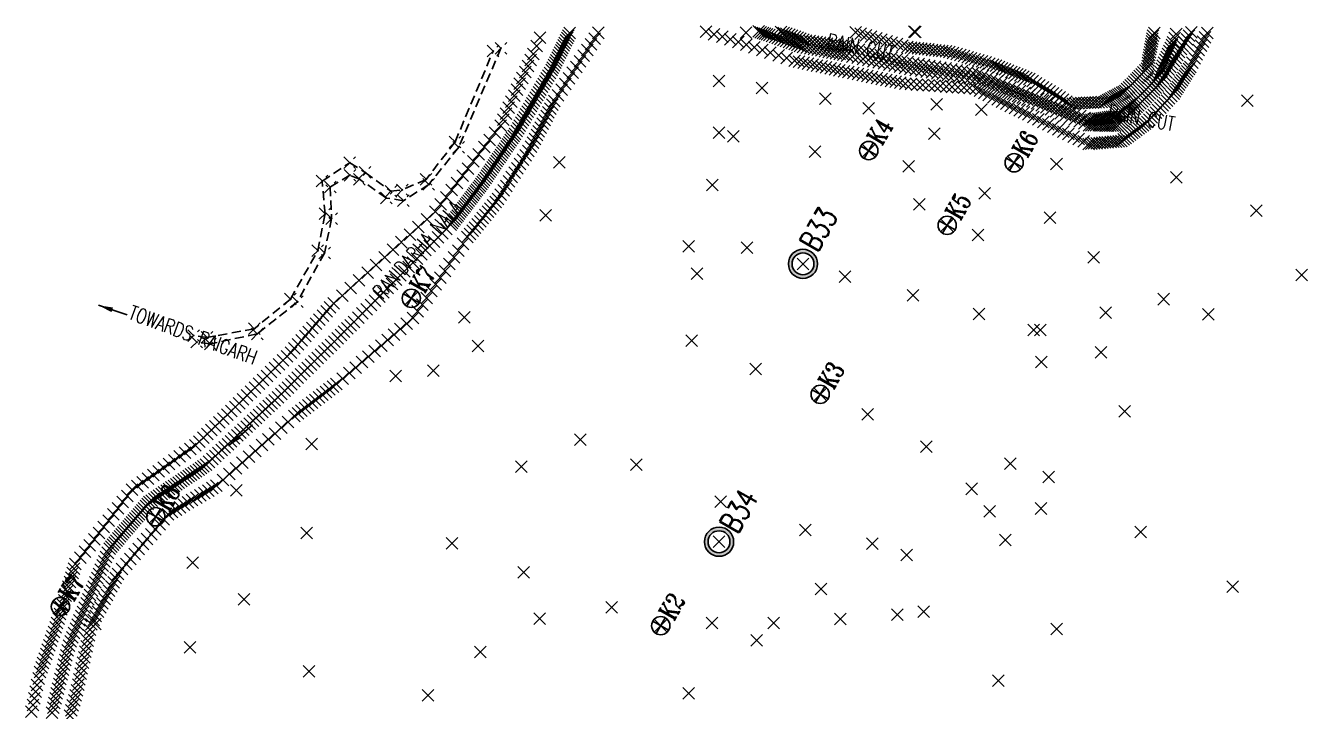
# Model space of a CAD drawing. Extents: x 59379 to 59825, y 47517 to 47999.
# Drawn here: x 59385.9 to 59825.2, y 47764.2 to 47999.1 of the extents above; entities that cross this region are included whole.
import ezdxf

# ---------------------------------------------------------------- set-up
doc = ezdxf.new("R2010")
doc.units = 0
doc.header["$LTSCALE"] = 25
doc.header["$MEASUREMENT"] = 0
doc.header["$PDMODE"] = 3
doc.header["$PDSIZE"] = 2
doc.linetypes.add('HIDDEN2', pattern=[0.1875, 0.125, -0.0625])
for name, color, linetype in [('KANCHA_ROAD', 220, 'HIDDEN2'), ('NALA_BED', 7, 'CONTINUOUS'), ('NALLAH_EDGE', 4, 'CONTINUOUS'), ('NATURAL_SURFACE', 61, 'CONTINUOUS'), ('POINT', 2, 'CONTINUOUS'), ('RAIN_CUT', 120, 'CONTINUOUS'), ('SUB-STATION', 7, 'CONTINUOUS'), ('SUB_TRAVERSE_STN', 7, 'CONTINUOUS'), ('TEXT', 14, 'CONTINUOUS'), ('TRAVERSE_STATION', 6, 'CONTINUOUS')]:
    doc.layers.add(name, color=color, linetype=linetype)
doc.styles.add('ROMANS', font='romans.shx', dxfattribs={"height": 7.5})
doc.styles.add('ROMANT', font='romant.shx', dxfattribs={"width": 0.75, "height": 5})
doc.dimstyles.new('STANDARD$7', dxfattribs={"dimtxt": 0.18, "dimasz": 5, "dimexe": 0.18, "dimexo": 0.0625, "dimgap": 0.09, "dimtad": 0, "dimtih": 1, "dimtoh": 1, "dimdec": 4, "dimzin": 0, "dimtxsty": 'STANDARD', "dimcen": 0.09, "dimazin": 3, "dimtfac": 1, "dimtdec": 4, "dimtofl": 0, "dimtmove": 0, "dimatfit": 3, "dimtolj": 1, "dimtzin": 0})

# ---------------------------------------------------------------- blocks, each defined once
blk = doc.blocks.new('STSN')
at = {"layer": 'SUB-STATION'}
for p, q in [((-3.125, 0), (3.125, 0)), ((0, 3.125), (0, -3.125))]:
    blk.add_line(p, q, dxfattribs=at)
blk.add_circle((0, 0), 3.125, dxfattribs=at)
blk = doc.blocks.new('TSN')
at = {"layer": 'TRAVERSE_STATION'}
h = blk.add_hatch(color=256, dxfattribs=at)
h.paths.add_polyline_path([(-5, 0, 1), (5, 0, 1)])
h.paths.add_polyline_path([(3.75, 0, -1), (-3.75, 0, -1)], flags=16)
for radius in [5, 3.75]:
    blk.add_circle((0, 0), radius, dxfattribs=at)

msp = doc.modelspace()

# ---------------------------------------------------------------- linework, layer by layer
at = {"layer": 'KANCHA_ROAD'}
for p, q in [((59533.12, 47959.27, 286.43), (59546.17, 47990.39, 287.41)), ((59548.85, 47991.4, 287.38), (59534.37, 47957.43, 286.06)), ((59533.12, 47959.27, 286.43), (59523.18, 47946.46, 286.04)), ((59534.37, 47957.43, 286.06), (59524.11, 47944.72, 286.01)), ((59487.55, 47945.88, 284.19), (59497.04, 47952.15, 284.12)), ((59497.04, 47952.15, 284.12), (59502.31, 47948.84, 284.49)), ((59488.58, 47934.65, 284.8), (59487.55, 47945.88, 284.19)), ((59497.1, 47947.85, 284.01), (59490.32, 47943.84, 284.06)), ((59500.36, 47946.48, 284.43), (59497.1, 47947.85, 284.01)), ((59509.58, 47940.05, 285.63), (59500.36, 47946.48, 284.43)), ((59502.31, 47948.84, 284.49), (59511.12, 47942.4, 285.64)), ((59523.18, 47946.46, 286.04), (59515.02, 47942.83, 285.85)), ((59490.32, 47943.84, 284.06), (59490.8, 47933, 284.91)), ((59511.12, 47942.4, 285.64), (59515.02, 47942.83, 285.85)), ((59524.11, 47944.72, 286.01), (59515.42, 47939.14, 285.94)), ((59515.42, 47939.14, 285.94), (59509.58, 47940.05, 285.63)), ((59486.08, 47922.03, 285.56), (59488.58, 47934.65, 284.8)), ((59490.8, 47933, 284.91), (59488.38, 47921.21, 285.63)), ((59476.72, 47905.41, 286.66), (59486.08, 47922.03, 285.56)), ((59488.38, 47921.21, 285.63), (59479.1, 47904.49, 286.55)), ((59476.72, 47905.41, 286.66), (59464.28, 47895.25, 287.72)), ((59479.1, 47904.49, 286.55), (59465.3, 47893.51, 287.35)), ((59464.28, 47895.25, 287.72), (59448.15, 47892.28, 288.37)), ((59465.3, 47893.51, 287.35), (59449.22, 47890.05, 288.28)), ((59448.15, 47892.28, 288.37), (59443.53, 47892.92, 288.87)), ((59449.22, 47890.05, 288.28), (59444.6, 47890.69, 288.79))]:
    msp.add_line(p, q, dxfattribs=at)
for p in [(59546.17, 47990.39, 287.41), (59548.85, 47991.4, 287.38), (59533.12, 47959.27, 286.43), (59534.37, 47957.43, 286.06), (59497.04, 47952.15, 284.12), (59502.31, 47948.84, 284.49), (59487.55, 47945.88, 284.19), (59490.32, 47943.84, 284.06), (59497.1, 47947.85, 284.01), (59500.36, 47946.48, 284.43), (59523.18, 47946.46, 286.04), (59524.11, 47944.72, 286.01), (59509.58, 47940.05, 285.63), (59511.12, 47942.4, 285.64), (59515.02, 47942.83, 285.85), (59515.42, 47939.14, 285.94), (59488.58, 47934.65, 284.8), (59490.8, 47933, 284.91), (59486.08, 47922.03, 285.56), (59488.38, 47921.21, 285.63), (59476.72, 47905.41, 286.66), (59479.1, 47904.49, 286.55), (59443.53, 47892.92, 288.87), (59448.15, 47892.28, 288.37), (59464.28, 47895.25, 287.72), (59465.3, 47893.51, 287.35), (59444.6, 47890.69, 288.79), (59449.22, 47890.05, 288.28)]:
    msp.add_point(p, dxfattribs=at)
at = {"layer": 'NALA_BED'}
for p in [(59566.19, 47983.89, 282.89), (59553.66, 47962.04, 282.99), (59542.6, 47945.5, 282.92), (59531.6, 47930.89, 282.86), (59498.51, 47897.59, 282.93), (59472.42, 47871.75, 282.91), (59447.73, 47848.65, 282.43), (59428.33, 47835.86, 282.04), (59414.73, 47819.92, 282.19), (59400.76, 47786.69, 281.62)]:
    msp.add_point(p, dxfattribs=at)
at = {"layer": 'NALLAH_EDGE'}
for p in [(59582.25, 47996.66, 283.9), (59559.96, 47989.4, 284.85), (59567.1, 47973.33, 284.57), (59548.71, 47964.9, 284.37), (59559.18, 47957.7, 284.37), (59547.85, 47939.73, 284.74), (59526.37, 47935.4, 284.18), (59537.38, 47926.67, 283.91), (59491.54, 47904, 284.05), (59518.76, 47898.9, 284.16), (59476.87, 47887.11, 283.5), (59492.44, 47876.3, 284.41), (59460.49, 47871.06, 283.69), (59478.06, 47865.33, 284.37), (59444.15, 47855.28, 283.8), (59422.44, 47840.1, 283.41), (59451.31, 47841.47, 284.45), (59434.73, 47831.66, 282.6), (59403.03, 47814.66, 284.45), (59417.6, 47811.27, 282.4), (59397.25, 47795.96, 283.26), (59408.46, 47794.01, 281.7), (59409.87, 47794.05, 282.28), (59390.87, 47777.69, 282.88), (59403.57, 47771.4, 282.53)]:
    msp.add_point(p, dxfattribs=at)
at = {"layer": 'NATURAL_SURFACE'}
for p in [(59690.51, 47997.03, 312.34), (59640.79, 47995.87, 299.2), (59653.42, 47994.02, 301.77), (59779.21, 47993.45, 315.6), (59782.48, 47992.11, 315.52), (59652.33, 47991.86, 301.25), (59667.47, 47988.88, 303.6), (59667.86, 47991.87, 303.49), (59689.17, 47984.26, 305.36), (59690.12, 47986.26, 305.42), (59623.53, 47980.16, 314.08), (59711.32, 47980.78, 308), (59712.48, 47982.65, 308.12), (59773.92, 47981.37, 314.93), (59775.24, 47979.94, 314.92), (59638.36, 47977.79, 314.79), (59731.46, 47974.73, 310.14), (59660.03, 47974.05, 314.53), (59674.92, 47970.79, 314.59), (59698.18, 47972.18, 314.12), (59713.48, 47970.32, 315.05), (59730.91, 47973.16, 310.19), (59765.99, 47973.26, 313.3), (59767.31, 47971.83, 313.29), (59804.68, 47973.43, 331.6), (59750.52, 47966.8, 311.69), (59758.95, 47967.98, 312.03), (59623.55, 47962.42, 321.66), (59697.34, 47962.13, 318.88), (59750.4, 47964.98, 311.5), (59760.15, 47964.83, 311.84), (59628.5, 47961.16, 323.01), (59656.45, 47955.92, 324.35), (59568.8, 47952.27, 288.73), (59688.6, 47950.95, 325.54), (59739.24, 47951.75, 318.14), (59621.34, 47944.53, 323.8), (59780.33, 47947.17, 324.04), (59714.59, 47941.69, 326.78), (59692.24, 47937.91, 328.71), (59807.72, 47935.73, 332.45), (59564.2, 47934.12, 292.2), (59736.99, 47933.32, 324.14), (59712.33, 47927.37, 329.27), (59613.2, 47923.52, 322.3), (59633.22, 47923.05, 326.53), (59751.93, 47919.78, 325.6), (59616.08, 47914.12, 322.81), (59666.79, 47913.11, 328.88), (59823.21, 47913.65, 335.55), (59690.1, 47906.75, 330.17), (59775.98, 47905.4, 329.65), (59712.71, 47900.37, 330.77), (59756.06, 47900.74, 329.36), (59791.29, 47900.24, 332.07), (59536.32, 47899.18, 292.65), (59614.26, 47891.19, 320.61), (59731.37, 47894.87, 330.63), (59733.65, 47894.88, 330.78), (59540.96, 47889.39, 299.77), (59754.45, 47887.15, 330.56), (59733.99, 47883.91, 331.12), (59512.77, 47879.11, 298.37), (59525.69, 47880.91, 301.9), (59636.12, 47881.46, 326.21), (59674.56, 47865.97, 331.42), (59762.6, 47866.95, 331.5), (59576.06, 47857.26, 319.08), (59483.92, 47855.82, 296.99), (59694.61, 47854.81, 332.46), (59555.86, 47847.96, 314.78), (59595.2, 47848.73, 323.16), (59723.47, 47849, 332.53), (59736.51, 47844.41, 331.7), (59458.17, 47839.88, 290.04), (59710.11, 47840.41, 333.11), (59624.16, 47836.04, 329.05), (59716.29, 47832.65, 332.76), (59733.9, 47833.67, 330.93), (59482.26, 47825.28, 304.91), (59653.21, 47826.35, 331.29), (59768.05, 47825.67, 326.31), (59532.09, 47821.73, 313.92), (59676.17, 47821.64, 332.2), (59721.7, 47822.83, 332.22), (59687.88, 47817.76, 332.68), (59443.23, 47815.1, 289.98), (59556.65, 47811.81, 318.69), (59658.5, 47806.09, 331.2), (59799.59, 47806.93, 320.92), (59460.79, 47802.6, 305.73), (59586.74, 47799.85, 323.03), (59562.07, 47795.9, 322.05), (59621.18, 47794.46, 327.72), (59642.26, 47794.48, 329.61), (59665.21, 47795.84, 331.17), (59684.71, 47797.32, 331.44), (59693.71, 47798.28, 331.41), (59739.35, 47792.38, 325.74), (59442.27, 47786.12, 296.29), (59636.46, 47788.51, 328.87), (59541.79, 47784.55, 320.07), (59483.06, 47777.89, 307.6), (59719.25, 47774.69, 325.99), (59523.86, 47769.67, 318.9), (59613.22, 47770.34, 326.88)]:
    msp.add_point(p, dxfattribs=at)
at = {"layer": 'POINT'}
for p in [(59572.38, 47996.58, 283.55), (59619.15, 47997.11, 298.77), (59637.19, 47997.12, 298.44), (59637.91, 47996.87, 298.59), (59638.63, 47996.62, 298.75), (59644.77, 47996.98, 299.27), (59645.73, 47996.65, 299.55), (59670.38, 47996.87, 306.55), (59772.73, 47996.64, 319.22), (59785.44, 47996.82, 316.48), (59790.89, 47996.55, 319.51), (59561.11, 47992.18, 284.8), (59562.25, 47994.95, 284.75), (59570.32, 47992.35, 283.33), (59570.73, 47993.19, 283.37), (59571.14, 47994.04, 283.42), (59571.55, 47994.89, 283.46), (59571.97, 47995.73, 283.5), (59579.72, 47992.77, 284.02), (59580.98, 47994.71, 283.96), (59621.91, 47996.2, 299.55), (59624.67, 47995.29, 300.32), (59627.42, 47994.38, 301.09), (59630.18, 47993.47, 301.86), (59632.94, 47992.55, 302.64), (59639.35, 47996.37, 298.9), (59640.07, 47996.12, 299.05), (59641.75, 47995.54, 299.37), (59642.71, 47995.21, 299.54), (59643.68, 47994.87, 299.71), (59644.64, 47994.54, 299.88), (59645.6, 47994.2, 300.06), (59646.56, 47993.87, 300.23), (59646.69, 47996.32, 299.83), (59647.52, 47993.54, 300.4), (59647.65, 47995.99, 300.1), (59648.48, 47993.2, 300.57), (59648.61, 47995.66, 300.38), (59649.45, 47992.87, 300.74), (59649.57, 47995.33, 300.66), (59650.41, 47992.53, 300.91), (59650.53, 47995, 300.94), (59651.37, 47992.2, 301.08), (59651.49, 47994.68, 301.21), (59652.46, 47994.35, 301.49), (59654.62, 47993.84, 301.91), (59655.82, 47993.66, 302.05), (59657.03, 47993.48, 302.2), (59658.23, 47993.3, 302.34), (59659.43, 47993.12, 302.49), (59660.64, 47992.95, 302.63), (59661.84, 47992.77, 302.77), (59663.04, 47992.59, 302.92), (59664.25, 47992.41, 303.06), (59665.45, 47992.23, 303.21), (59666.65, 47992.05, 303.35), (59672.15, 47996.36, 306.71), (59673.93, 47995.85, 306.86), (59675.7, 47995.34, 307.02), (59677.48, 47994.82, 307.18), (59679.25, 47994.31, 307.34), (59681.02, 47993.8, 307.5), (59682.8, 47993.29, 307.65), (59684.57, 47992.78, 307.81), (59686.35, 47992.26, 307.97), (59771.76, 47992.84, 318.39), (59771.93, 47993.78, 318.58), (59772.1, 47994.71, 318.77), (59778.77, 47992.45, 315.54), (59779.73, 47994.85, 315.9), (59780.25, 47996.24, 316.21), (59783.22, 47993.29, 315.76), (59783.96, 47994.47, 316), (59784.7, 47995.65, 316.24), (59788.71, 47992.22, 318.99), (59789.44, 47993.66, 319.17), (59790.17, 47995.11, 319.34), (59568.26, 47988.12, 283.11), (59568.67, 47988.96, 283.15), (59569.08, 47989.81, 283.2), (59569.49, 47990.65, 283.24), (59569.9, 47991.5, 283.28), (59577.2, 47988.88, 284.13), (59578.46, 47990.82, 284.07), (59635.7, 47991.64, 303.41), (59638.46, 47990.73, 304.18), (59641.21, 47989.82, 304.95), (59643.97, 47988.91, 305.73), (59646.73, 47988, 306.5), (59653.59, 47991.62, 301.45), (59654.85, 47991.37, 301.64), (59656.12, 47991.12, 301.84), (59657.38, 47990.87, 302.04), (59658.64, 47990.62, 302.23), (59659.9, 47990.37, 302.43), (59661.16, 47990.12, 302.62), (59662.43, 47989.87, 302.82), (59663.69, 47989.62, 303.01), (59664.95, 47989.38, 303.21), (59666.21, 47989.13, 303.41), (59669.28, 47988.49, 303.75), (59669.71, 47991.41, 303.65), (59671.09, 47988.11, 303.89), (59671.57, 47990.94, 303.81), (59672.9, 47987.72, 304.04), (59673.42, 47990.47, 303.97), (59675.28, 47990, 304.13), (59677.13, 47989.53, 304.29), (59678.99, 47989.07, 304.45), (59680.84, 47988.6, 304.61), (59682.7, 47988.13, 304.77), (59684.55, 47987.66, 304.93), (59689.32, 47991.62, 308.48), (59690.52, 47991.48, 308.84), (59691.72, 47991.35, 309.19), (59692.92, 47991.21, 309.55), (59694.12, 47991.08, 309.9), (59695.32, 47990.95, 310.25), (59696.52, 47990.81, 310.61), (59697.72, 47990.68, 310.96), (59698.92, 47990.54, 311.32), (59700.12, 47990.41, 311.67), (59701.32, 47990.27, 312.03), (59703.76, 47989.77, 312.4), (59705.01, 47989.41, 312.41), (59706.25, 47989.05, 312.42), (59707.5, 47988.68, 312.43), (59708.75, 47988.32, 312.45), (59709.99, 47987.96, 312.46), (59770.93, 47988.15, 317.43), (59771.1, 47989.08, 317.62), (59771.26, 47990.02, 317.82), (59771.43, 47990.96, 318.01), (59771.6, 47991.9, 318.2), (59777.01, 47988.42, 315.32), (59777.45, 47989.43, 315.37), (59777.89, 47990.43, 315.43), (59778.33, 47991.44, 315.48), (59780.07, 47988.06, 315.32), (59780.67, 47989.07, 315.37), (59781.27, 47990.08, 315.42), (59781.88, 47991.1, 315.47), (59786.54, 47987.88, 318.48), (59787.26, 47989.33, 318.65), (59787.99, 47990.77, 318.82), (59557.15, 47983.28, 284.73), (59558.09, 47985.32, 284.77), (59559.02, 47987.36, 284.81), (59566.61, 47984.73, 282.94), (59567.02, 47985.58, 282.98), (59567.43, 47986.42, 283.02), (59567.84, 47987.27, 283.07), (59574.67, 47984.99, 284.24), (59575.93, 47986.94, 284.18), (59651.02, 47986.76, 307.35), (59652.56, 47986.44, 307.42), (59654.1, 47986.11, 307.49), (59655.64, 47985.79, 307.57), (59657.18, 47985.46, 307.64), (59658.71, 47985.14, 307.71), (59660.25, 47984.81, 307.79), (59661.79, 47984.49, 307.86), (59663.33, 47984.17, 307.94), (59664.86, 47983.84, 308.01), (59666.4, 47983.52, 308.08), (59674.71, 47987.34, 304.19), (59676.51, 47986.95, 304.33), (59678.32, 47986.57, 304.48), (59680.13, 47986.18, 304.63), (59681.94, 47985.8, 304.77), (59683.75, 47985.41, 304.92), (59685.55, 47985.03, 305.07), (59686.41, 47987.19, 305.09), (59687.36, 47984.64, 305.21), (59688.26, 47986.72, 305.25), (59691.02, 47983.97, 305.58), (59691.98, 47985.96, 305.64), (59692.86, 47983.68, 305.8), (59693.85, 47985.66, 305.87), (59694.71, 47983.39, 306.02), (59695.71, 47985.35, 306.09), (59697.57, 47985.05, 306.32), (59699.44, 47984.75, 306.54), (59701.3, 47984.45, 306.77), (59703.16, 47984.15, 306.99), (59705.03, 47983.85, 307.22), (59706.89, 47983.55, 307.44), (59711.24, 47987.59, 312.47), (59712.48, 47987.23, 312.48), (59713.73, 47986.86, 312.5), (59714.97, 47986.5, 312.51), (59716.22, 47986.14, 312.52), (59718.51, 47985.36, 312.53), (59719.55, 47984.95, 312.53), (59720.59, 47984.53, 312.53), (59721.63, 47984.12, 312.53), (59722.67, 47983.71, 312.52), (59723.72, 47983.29, 312.52), (59769.64, 47983.76, 316.58), (59770.43, 47985.33, 316.86), (59770.6, 47986.27, 317.05), (59770.76, 47987.21, 317.24), (59774.8, 47983.38, 315.04), (59775.24, 47984.39, 315.09), (59775.68, 47985.4, 315.15), (59776.13, 47986.41, 315.2), (59776.57, 47987.41, 315.26), (59777.66, 47984, 315.12), (59778.26, 47985.01, 315.17), (59778.86, 47986.03, 315.22), (59779.46, 47987.04, 315.27), (59784.13, 47983.47, 318), (59784.61, 47984.23, 318.07), (59785.81, 47986.44, 318.31), (59555.27, 47979.19, 284.65), (59556.21, 47981.23, 284.69), (59563.47, 47979.14, 282.91), (59564.01, 47980.09, 282.91), (59564.56, 47981.04, 282.91), (59565.1, 47981.99, 282.9), (59565.65, 47982.94, 282.9), (59570.89, 47979.16, 284.4), (59572.15, 47981.1, 284.35), (59573.41, 47983.05, 284.29), (59669.56, 47982.86, 308.21), (59671.18, 47982.53, 308.26), (59672.8, 47982.2, 308.31), (59674.42, 47981.87, 308.36), (59676.05, 47981.54, 308.41), (59677.67, 47981.2, 308.45), (59679.29, 47980.87, 308.5), (59680.91, 47980.54, 308.55), (59682.53, 47980.21, 308.6), (59684.15, 47979.88, 308.65), (59685.77, 47979.55, 308.7), (59689.41, 47979.08, 308.96), (59691.41, 47978.94, 309.18), (59696.55, 47983.1, 306.24), (59698.4, 47982.81, 306.46), (59700.25, 47982.52, 306.68), (59702.09, 47982.23, 306.9), (59703.94, 47981.94, 307.12), (59705.78, 47981.65, 307.34), (59707.63, 47981.36, 307.56), (59708.76, 47983.25, 307.67), (59709.48, 47981.07, 307.78), (59710.62, 47982.95, 307.89), (59712.95, 47980.15, 308.18), (59714.06, 47981.99, 308.29), (59714.59, 47979.51, 308.36), (59715.65, 47981.33, 308.46), (59716.22, 47978.88, 308.55), (59717.23, 47980.67, 308.62), (59718.81, 47980.01, 308.79), (59720.39, 47979.35, 308.96), (59724.76, 47982.88, 312.52), (59725.8, 47982.47, 312.52), (59726.84, 47982.05, 312.52), (59727.88, 47981.64, 312.51), (59728.92, 47981.23, 312.51), (59731.11, 47980.11, 312.55), (59732.26, 47979.41, 312.59), (59765.31, 47979.29, 315.95), (59765.93, 47979.93, 316.04), (59766.55, 47980.57, 316.13), (59767.17, 47981.21, 316.22), (59767.79, 47981.84, 316.31), (59768.4, 47982.48, 316.4), (59769.02, 47983.12, 316.49), (59771.94, 47979.34, 314.52), (59772.6, 47980.02, 314.65), (59773.26, 47980.69, 314.79), (59774.36, 47982.38, 314.98), (59774.58, 47979.26, 314.78), (59775.85, 47980.95, 314.97), (59776.45, 47981.97, 315.02), (59777.05, 47982.98, 315.07), (59781.26, 47978.89, 317.61), (59781.73, 47979.65, 317.68), (59782.21, 47980.41, 317.74), (59782.69, 47981.18, 317.81), (59783.17, 47981.94, 317.87), (59783.65, 47982.7, 317.94), (59553.4, 47975.11, 284.57), (59554.33, 47977.15, 284.61), (59561.29, 47975.34, 282.93), (59561.83, 47976.29, 282.93), (59562.38, 47977.24, 282.92), (59562.92, 47978.19, 282.92), (59568.36, 47975.27, 284.51), (59569.62, 47977.21, 284.46), (59693.42, 47978.8, 309.39), (59695.43, 47978.67, 309.6), (59697.44, 47978.53, 309.82), (59699.45, 47978.39, 310.03), (59701.46, 47978.26, 310.24), (59703.47, 47978.12, 310.45), (59705.48, 47977.98, 310.67), (59707.49, 47977.85, 310.88), (59709.5, 47977.71, 311.09), (59713.01, 47976.83, 311.43), (59714.52, 47976.09, 311.55), (59716.03, 47975.35, 311.67), (59717.54, 47974.61, 311.79), (59717.85, 47978.24, 308.73), (59719.48, 47977.61, 308.91), (59721.11, 47976.97, 309.09), (59721.97, 47978.69, 309.13), (59722.75, 47976.33, 309.27), (59723.55, 47978.03, 309.3), (59724.38, 47975.7, 309.46), (59725.13, 47977.37, 309.47), (59726.01, 47975.06, 309.64), (59726.72, 47976.71, 309.64), (59728.3, 47976.05, 309.8), (59729.88, 47975.39, 309.97), (59733.41, 47978.71, 312.64), (59734.56, 47978.01, 312.68), (59735.71, 47977.31, 312.72), (59736.86, 47976.6, 312.76), (59738.01, 47975.9, 312.81), (59739.16, 47975.2, 312.85), (59740.31, 47974.5, 312.89), (59758.67, 47974.54, 314.86), (59759.27, 47974.86, 314.96), (59759.86, 47975.17, 315.07), (59760.46, 47975.49, 315.17), (59761.05, 47975.8, 315.28), (59761.64, 47976.12, 315.39), (59762.24, 47976.43, 315.49), (59763.45, 47977.38, 315.69), (59764.07, 47978.02, 315.78), (59764.69, 47978.66, 315.86), (59767.31, 47974.61, 313.57), (59767.97, 47975.29, 313.7), (59768.63, 47975.96, 313.84), (59769.3, 47976.64, 313.98), (59769.96, 47977.31, 314.11), (59769.96, 47974.53, 313.84), (59770.62, 47977.99, 314.25), (59770.62, 47975.21, 313.97), (59771.28, 47978.67, 314.38), (59771.28, 47975.88, 314.11), (59771.94, 47976.56, 314.24), (59772.6, 47977.23, 314.38), (59773.26, 47977.91, 314.51), (59773.92, 47978.59, 314.65), (59778.59, 47975.03, 317.25), (59779.82, 47976.6, 317.41), (59780.3, 47977.36, 317.48), (59780.78, 47978.13, 317.55), (59551.52, 47971.02, 284.49), (59552.46, 47973.07, 284.53), (59558.56, 47970.59, 282.95), (59559.11, 47971.54, 282.95), (59559.65, 47972.49, 282.94), (59560.2, 47973.44, 282.94), (59560.74, 47974.39, 282.93), (59565.78, 47970.72, 284.53), (59566.44, 47972.02, 284.55), (59719.04, 47973.87, 311.91), (59720.55, 47973.12, 312.03), (59722.06, 47972.38, 312.15), (59723.57, 47971.64, 312.27), (59725.07, 47970.9, 312.39), (59726.58, 47970.16, 312.51), (59727.64, 47974.43, 309.82), (59729.28, 47973.79, 310), (59732.53, 47972.47, 310.29), (59733.05, 47974.07, 310.27), (59734.16, 47971.79, 310.4), (59734.64, 47973.41, 310.4), (59735.78, 47971.11, 310.51), (59736.23, 47972.75, 310.53), (59737.4, 47970.43, 310.62), (59737.81, 47972.09, 310.66), (59739.4, 47971.43, 310.79), (59740.99, 47970.77, 310.92), (59741.46, 47973.8, 312.93), (59742.58, 47970.11, 311.05), (59742.61, 47973.1, 312.97), (59744.76, 47972.44, 313.13), (59745.75, 47972.49, 313.24), (59746.75, 47972.54, 313.34), (59747.74, 47972.59, 313.45), (59748.73, 47972.63, 313.56), (59749.73, 47972.68, 313.67), (59750.72, 47972.73, 313.78), (59751.72, 47972.77, 313.89), (59752.71, 47972.82, 314), (59753.71, 47972.87, 314.11), (59754.7, 47972.92, 314.22), (59756.29, 47973.28, 314.43), (59756.89, 47973.6, 314.54), (59757.48, 47973.91, 314.65), (59758.07, 47974.23, 314.75), (59761.88, 47970.18, 312.56), (59762.47, 47970.62, 312.66), (59763.06, 47971.06, 312.77), (59763.64, 47971.5, 312.87), (59764.23, 47971.94, 312.98), (59764.82, 47972.38, 313.09), (59765.41, 47972.82, 313.19), (59765.52, 47970.08, 312.93), (59766.12, 47970.66, 313.05), (59766.65, 47973.93, 313.43), (59766.72, 47971.24, 313.17), (59767.97, 47972.5, 313.43), (59768.64, 47973.18, 313.56), (59769.3, 47973.85, 313.7), (59774.08, 47970.16, 316.63), (59774.83, 47970.97, 316.74), (59775.59, 47971.78, 316.84), (59776.34, 47972.59, 316.94), (59777.09, 47973.4, 317.04), (59777.84, 47974.21, 317.14), (59549.64, 47966.94, 284.41), (59550.58, 47968.98, 284.45), (59555.84, 47965.84, 282.97), (59556.38, 47966.79, 282.97), (59556.93, 47967.74, 282.96), (59557.47, 47968.69, 282.96), (59558.02, 47969.64, 282.95), (59563.8, 47966.81, 284.48), (59564.46, 47968.12, 284.5), (59565.12, 47969.42, 284.52), (59728.09, 47969.42, 312.63), (59731.31, 47967.84, 312.87), (59733.03, 47967, 312.98), (59734.75, 47966.16, 313.09), (59739.03, 47969.75, 310.73), (59740.65, 47969.07, 310.84), (59742.28, 47968.39, 310.95), (59743.9, 47967.71, 311.06), (59744.17, 47969.45, 311.18), (59745.52, 47967.03, 311.17), (59745.76, 47968.79, 311.31), (59747.15, 47966.35, 311.28), (59747.35, 47968.12, 311.44), (59748.94, 47967.46, 311.57), (59751.23, 47966.9, 311.72), (59751.93, 47967, 311.75), (59752.63, 47967.1, 311.78), (59753.33, 47967.19, 311.81), (59754.03, 47967.29, 311.83), (59754.74, 47967.39, 311.86), (59755.44, 47967.49, 311.89), (59756.14, 47967.58, 311.92), (59756.84, 47967.68, 311.94), (59757.54, 47967.78, 311.97), (59758.25, 47967.88, 312), (59759.54, 47968.42, 312.13), (59760.12, 47968.86, 312.24), (59760.71, 47969.3, 312.35), (59761.3, 47969.74, 312.45), (59761.34, 47966, 312.08), (59761.94, 47966.58, 312.2), (59762.54, 47967.16, 312.32), (59763.13, 47967.75, 312.45), (59763.73, 47968.33, 312.57), (59764.33, 47968.91, 312.69), (59764.93, 47969.49, 312.81), (59771.08, 47966.91, 316.23), (59771.83, 47967.72, 316.33), (59772.58, 47968.53, 316.43), (59773.33, 47969.35, 316.53), (59546.85, 47962.44, 284.36), (59553.18, 47961.32, 282.99), (59554.2, 47962.99, 282.98), (59554.75, 47963.94, 282.98), (59555.29, 47964.89, 282.98), (59561.16, 47961.61, 284.42), (59561.82, 47962.91, 284.43), (59562.48, 47964.21, 284.45), (59563.14, 47965.51, 284.47), (59736.47, 47965.32, 313.2), (59738.19, 47964.48, 313.32), (59739.91, 47963.64, 313.43), (59741.63, 47962.8, 313.54), (59743.35, 47961.96, 313.65), (59748.77, 47965.66, 311.39), (59751.21, 47964.97, 311.53), (59752.02, 47964.96, 311.56), (59752.83, 47964.95, 311.59), (59753.65, 47964.93, 311.62), (59754.46, 47964.92, 311.64), (59755.27, 47964.91, 311.67), (59756.09, 47964.89, 311.7), (59756.9, 47964.88, 311.73), (59757.71, 47964.87, 311.76), (59758.52, 47964.86, 311.78), (59759.34, 47964.84, 311.81), (59760.75, 47965.41, 311.96), (59764.45, 47961.75, 315.16), (59765.18, 47962.3, 315.28), (59765.92, 47962.84, 315.4), (59766.65, 47963.38, 315.52), (59767.39, 47963.93, 315.64), (59768.12, 47964.47, 315.76), (59768.86, 47965.01, 315.88), (59769.59, 47965.56, 316), (59543.12, 47957.52, 284.32), (59544.98, 47959.98, 284.34), (59550.29, 47957.01, 282.97), (59550.77, 47957.72, 282.97), (59551.25, 47958.44, 282.97), (59551.73, 47959.16, 282.98), (59552.21, 47959.88, 282.98), (59552.69, 47960.6, 282.98), (59559.84, 47959, 284.38), (59560.5, 47960.3, 284.4), (59745.07, 47961.12, 313.77), (59746.79, 47960.28, 313.88), (59748.51, 47959.44, 313.99), (59751.17, 47958.69, 314.15), (59752.11, 47958.77, 314.2), (59753.05, 47958.85, 314.25), (59753.99, 47958.93, 314.29), (59754.93, 47959.01, 314.34), (59755.87, 47959.09, 314.39), (59756.81, 47959.17, 314.44), (59757.75, 47959.25, 314.48), (59758.69, 47959.33, 314.53), (59759.63, 47959.42, 314.58), (59760.57, 47959.5, 314.62), (59762.24, 47960.12, 314.79), (59762.98, 47960.66, 314.91), (59763.71, 47961.21, 315.04), (59539.4, 47952.61, 284.29), (59541.26, 47955.06, 284.31), (59547.41, 47952.69, 282.95), (59547.89, 47953.41, 282.95), (59548.37, 47954.13, 282.96), (59548.85, 47954.85, 282.96), (59549.33, 47955.57, 282.96), (59549.81, 47956.29, 282.96), (59556.35, 47953.21, 284.46), (59557.29, 47954.7, 284.43), (59558.23, 47956.2, 284.4), (59537.54, 47950.15, 284.28), (59544.52, 47948.38, 282.93), (59545.01, 47949.1, 282.93), (59545.49, 47949.82, 282.94), (59545.97, 47950.54, 282.94), (59546.45, 47951.25, 282.94), (59546.93, 47951.97, 282.95), (59553.51, 47948.71, 284.56), (59554.46, 47950.21, 284.52), (59555.4, 47951.71, 284.49), (59533.81, 47945.23, 284.25), (59535.67, 47947.69, 284.26), (59541.65, 47944.23, 282.91), (59542.12, 47944.87, 282.92), (59543.08, 47946.22, 282.92), (59543.56, 47946.94, 282.93), (59544.04, 47947.66, 282.93), (59550.68, 47944.22, 284.65), (59551.63, 47945.72, 284.62), (59552.57, 47947.22, 284.59), (59530.09, 47940.31, 284.21), (59531.95, 47942.77, 284.23), (59538.3, 47939.78, 282.89), (59538.78, 47940.42, 282.9), (59539.25, 47941.05, 282.9), (59539.73, 47941.69, 282.9), (59540.21, 47942.33, 282.91), (59540.69, 47942.96, 282.91), (59541.17, 47943.6, 282.91), (59548.79, 47941.23, 284.71), (59549.74, 47942.72, 284.68), (59528.23, 47937.86, 284.2), (59534.95, 47935.33, 282.88), (59535.43, 47935.97, 282.88), (59535.91, 47936.61, 282.88), (59536.38, 47937.24, 282.88), (59536.86, 47937.88, 282.89), (59537.34, 47938.51, 282.89), (59537.82, 47939.15, 282.89), (59544.36, 47935.38, 284.46), (59545.23, 47936.46, 284.53), (59546.1, 47937.55, 284.6), (59546.98, 47938.64, 284.67), (59523.46, 47932.78, 284.17), (59532.08, 47931.52, 282.86), (59532.56, 47932.16, 282.86), (59533.03, 47932.79, 282.86), (59533.51, 47933.43, 282.87), (59533.99, 47934.06, 282.87), (59534.47, 47934.7, 282.87), (59540.87, 47931.03, 284.19), (59541.74, 47932.11, 284.26), (59542.61, 47933.2, 284.32), (59543.49, 47934.29, 284.39), (59517.66, 47927.55, 284.15), (59520.56, 47930.16, 284.16), (59527.28, 47926.54, 282.87), (59528.72, 47927.99, 282.86), (59530.16, 47929.44, 282.86), (59538.25, 47927.76, 283.98), (59539.12, 47928.85, 284.05), (59539.99, 47929.94, 284.12), (59511.85, 47922.32, 284.13), (59514.76, 47924.93, 284.14), (59522.97, 47922.2, 282.88), (59524.41, 47923.65, 282.87), (59525.85, 47925.1, 282.87), (59534.27, 47922.04, 283.95), (59535.82, 47924.36, 283.93), (59508.95, 47919.7, 284.12), (59518.65, 47917.86, 282.89), (59520.09, 47919.31, 282.88), (59521.53, 47920.75, 282.88), (59531.17, 47917.41, 283.99), (59532.72, 47919.73, 283.97), (59503.15, 47914.47, 284.09), (59506.05, 47917.08, 284.1), (59514.34, 47913.52, 282.9), (59515.78, 47914.96, 282.89), (59517.21, 47916.41, 282.89), (59529.62, 47915.1, 284.01), (59497.34, 47909.24, 284.07), (59500.24, 47911.85, 284.08), (59510.02, 47909.17, 282.91), (59511.46, 47910.62, 282.9), (59512.9, 47912.07, 282.9), (59526.52, 47910.47, 284.05), (59528.07, 47912.79, 284.03), (59494.44, 47906.62, 284.06), (59505.71, 47904.83, 282.92), (59507.15, 47906.28, 282.91), (59508.58, 47907.73, 282.91), (59523.42, 47905.84, 284.1), (59524.97, 47908.16, 284.08), (59489.09, 47901.19, 283.96), (59490.31, 47902.6, 284), (59501.39, 47900.49, 282.93), (59502.83, 47901.94, 282.92), (59504.27, 47903.38, 282.92), (59520.31, 47901.21, 284.14), (59521.86, 47903.53, 284.12), (59484.2, 47895.56, 283.77), (59485.43, 47896.97, 283.82), (59486.65, 47898.37, 283.87), (59487.87, 47899.78, 283.91), (59497.38, 47896.47, 282.93), (59499.95, 47899.04, 282.93), (59516.57, 47897.02, 284.18), (59480.54, 47891.34, 283.64), (59481.76, 47892.74, 283.68), (59482.98, 47894.15, 283.73), (59492.84, 47891.97, 282.93), (59493.98, 47893.1, 282.93), (59495.11, 47894.22, 282.93), (59496.25, 47895.35, 282.93), (59509.99, 47891.37, 284.24), (59512.18, 47893.25, 284.22), (59514.38, 47895.13, 284.2), (59478.09, 47888.52, 283.55), (59479.32, 47889.93, 283.59), (59488.3, 47887.48, 282.93), (59489.44, 47888.6, 282.93), (59490.57, 47889.73, 282.93), (59491.71, 47890.85, 282.93), (59505.6, 47887.6, 284.28), (59507.8, 47889.48, 284.26), (59472.78, 47883.1, 283.55), (59474.14, 47884.44, 283.53), (59475.51, 47885.78, 283.52), (59483.77, 47882.99, 282.92), (59484.9, 47884.11, 282.92), (59486.04, 47885.23, 282.92), (59487.17, 47886.36, 282.93), (59501.22, 47883.84, 284.33), (59503.41, 47885.72, 284.31), (59468.68, 47879.09, 283.6), (59470.05, 47880.42, 283.58), (59471.41, 47881.76, 283.56), (59479.23, 47878.49, 282.92), (59480.36, 47879.61, 282.92), (59481.5, 47880.74, 282.92), (59482.63, 47881.86, 282.92), (59494.64, 47878.19, 284.39), (59496.83, 47880.07, 284.37), (59499.02, 47881.95, 284.35), (59463.22, 47873.73, 283.66), (59464.59, 47875.07, 283.64), (59465.95, 47876.41, 283.63), (59467.32, 47877.75, 283.61), (59474.69, 47874, 282.92), (59475.83, 47875.12, 282.92), (59476.96, 47876.24, 282.92), (59478.09, 47877.37, 282.92), (59488.85, 47873.56, 284.4), (59490.05, 47874.47, 284.4), (59491.25, 47875.39, 284.41), (59459.13, 47869.74, 283.7), (59461.86, 47872.4, 283.67), (59470.27, 47869.74, 282.87), (59471.35, 47870.75, 282.89), (59473.56, 47872.87, 282.91), (59484.05, 47869.9, 284.39), (59485.25, 47870.82, 284.39), (59486.45, 47871.73, 284.39), (59487.65, 47872.64, 284.4), (59455.04, 47865.8, 283.73), (59456.4, 47867.11, 283.72), (59457.77, 47868.43, 283.71), (59464.91, 47864.72, 282.77), (59465.98, 47865.72, 282.79), (59467.05, 47866.73, 282.81), (59468.13, 47867.73, 282.83), (59469.2, 47868.74, 282.85), (59479.26, 47866.24, 284.38), (59480.46, 47867.16, 284.38), (59481.66, 47868.07, 284.38), (59482.85, 47868.99, 284.38), (59449.6, 47860.54, 283.76), (59450.96, 47861.86, 283.75), (59452.32, 47863.17, 283.74), (59453.68, 47864.48, 283.73), (59460.61, 47860.7, 282.68), (59461.69, 47861.71, 282.7), (59462.76, 47862.71, 282.72), (59463.83, 47863.72, 282.75), (59473.6, 47861.35, 284.39), (59475.83, 47863.34, 284.38), (59445.51, 47856.6, 283.79), (59446.87, 47857.91, 283.78), (59448.23, 47859.23, 283.77), (59456.32, 47856.69, 282.6), (59457.39, 47857.69, 282.62), (59458.47, 47858.69, 282.64), (59459.54, 47859.7, 282.66), (59469.14, 47857.37, 284.4), (59471.37, 47859.36, 284.39), (59438.72, 47851.49, 283.7), (59440.53, 47852.75, 283.73), (59442.34, 47854.02, 283.76), (59450.95, 47851.67, 282.49), (59452.02, 47852.67, 282.51), (59453.1, 47853.67, 282.54), (59454.17, 47854.68, 282.56), (59455.25, 47855.68, 282.58), (59464.68, 47853.4, 284.41), (59466.91, 47855.39, 284.41), (59433.3, 47847.69, 283.6), (59435.11, 47848.96, 283.64), (59436.91, 47850.22, 283.67), (59446.04, 47847.54, 282.4), (59446.89, 47848.1, 282.41), (59448.8, 47849.66, 282.45), (59449.88, 47850.66, 282.47), (59458, 47847.43, 284.43), (59460.23, 47849.42, 284.43), (59462.45, 47851.41, 284.42), (59427.87, 47843.89, 283.51), (59429.68, 47845.16, 283.54), (59431.49, 47846.43, 283.57), (59439.3, 47843.09, 282.26), (59440.14, 47843.65, 282.28), (59440.98, 47844.2, 282.3), (59441.83, 47844.76, 282.31), (59442.67, 47845.32, 282.33), (59443.51, 47845.87, 282.35), (59444.36, 47846.43, 282.36), (59445.2, 47846.98, 282.38), (59453.54, 47843.46, 284.45), (59455.77, 47845.45, 284.44), (59424.25, 47841.36, 283.44), (59426.06, 47842.63, 283.48), (59432.55, 47838.64, 282.13), (59433.39, 47839.2, 282.14), (59434.24, 47839.75, 282.16), (59435.08, 47840.31, 282.18), (59435.92, 47840.87, 282.2), (59436.77, 47841.42, 282.21), (59437.61, 47841.98, 282.23), (59438.45, 47842.53, 282.25), (59447.16, 47839.02, 283.99), (59448.54, 47839.83, 284.15), (59449.93, 47840.65, 284.3), (59419.21, 47835.86, 283.58), (59420.83, 47837.98, 283.5), (59427.15, 47834.47, 282.06), (59427.74, 47835.17, 282.05), (59429.18, 47836.41, 282.06), (59430.02, 47836.97, 282.08), (59430.86, 47837.53, 282.09), (59431.71, 47838.08, 282.11), (59438.87, 47834.11, 283.06), (59440.25, 47834.93, 283.22), (59441.64, 47835.75, 283.37), (59443.02, 47836.57, 283.53), (59444.4, 47837.38, 283.68), (59445.78, 47838.2, 283.84), (59415.97, 47831.62, 283.76), (59417.59, 47833.74, 283.67), (59423.01, 47829.62, 282.1), (59423.6, 47830.32, 282.09), (59424.19, 47831.01, 282.09), (59424.79, 47831.7, 282.08), (59425.38, 47832.39, 282.08), (59425.97, 47833.09, 282.07), (59426.56, 47833.78, 282.06), (59433.3, 47829.96, 282.58), (59436.11, 47832.48, 282.75), (59437.49, 47833.3, 282.91), (59411.12, 47825.26, 284.02), (59412.74, 47827.38, 283.93), (59414.36, 47829.5, 283.85), (59419.46, 47825.47, 282.14), (59420.05, 47826.16, 282.13), (59420.64, 47826.85, 282.13), (59421.24, 47827.54, 282.12), (59421.83, 47828.24, 282.11), (59422.42, 47828.93, 282.11), (59430.45, 47826.57, 282.55), (59431.87, 47828.26, 282.57), (59407.88, 47821.02, 284.19), (59409.5, 47823.14, 284.11), (59415.91, 47821.31, 282.18), (59416.5, 47822, 282.17), (59417.09, 47822.69, 282.16), (59417.69, 47823.39, 282.16), (59418.28, 47824.08, 282.15), (59418.87, 47824.77, 282.15), (59426.17, 47821.47, 282.5), (59427.59, 47823.17, 282.52), (59429.02, 47824.87, 282.53), (59404.65, 47816.78, 284.37), (59406.26, 47818.9, 284.28), (59413.51, 47817.03, 282.14), (59414.12, 47818.48, 282.17), (59415.32, 47820.62, 282.18), (59421.88, 47816.37, 282.45), (59423.31, 47818.07, 282.47), (59424.74, 47819.77, 282.48), (59402.55, 47813.1, 284.36), (59411.69, 47812.7, 282.07), (59412.3, 47814.14, 282.09), (59412.91, 47815.59, 282.12), (59419.03, 47812.97, 282.42), (59420.46, 47814.67, 282.44), (59401.1, 47808.43, 284.06), (59401.59, 47809.98, 284.16), (59402.07, 47811.54, 284.26), (59409.87, 47808.36, 281.99), (59410.48, 47809.81, 282.02), (59411.08, 47811.25, 282.04), (59416.08, 47808.4, 282.29), (59416.84, 47809.84, 282.34), (59399.66, 47803.75, 283.76), (59400.14, 47805.31, 283.86), (59400.62, 47806.87, 283.96), (59408.05, 47804.03, 281.92), (59408.65, 47805.47, 281.94), (59409.26, 47806.92, 281.97), (59413.79, 47804.08, 282.11), (59414.55, 47805.52, 282.17), (59415.32, 47806.96, 282.23), (59398.22, 47799.07, 283.46), (59398.7, 47800.63, 283.56), (59399.18, 47802.19, 283.66), (59406.22, 47799.69, 281.84), (59406.83, 47801.14, 281.87), (59407.44, 47802.58, 281.89), (59411.51, 47799.77, 281.94), (59412.27, 47801.2, 281.99), (59413.03, 47802.64, 282.05), (59396.72, 47794.44, 283.23), (59397.73, 47797.52, 283.36), (59404.4, 47795.36, 281.77), (59405.01, 47796.81, 281.8), (59405.62, 47798.25, 281.82), (59409.22, 47795.45, 281.76), (59409.98, 47796.89, 281.82), (59410.74, 47798.33, 281.88), (59395.66, 47791.39, 283.16), (59396.19, 47792.91, 283.19), (59402.58, 47791.03, 281.7), (59403.19, 47792.47, 281.72), (59403.79, 47793.92, 281.75), (59407.64, 47790.24, 281.84), (59408.05, 47792.13, 281.77), (59394.06, 47786.82, 283.07), (59394.59, 47788.35, 283.1), (59395.13, 47789.87, 283.13), (59401.36, 47788.14, 281.65), (59401.97, 47789.58, 281.67), (59406.83, 47786.48, 281.98), (59407.24, 47788.36, 281.91), (59392.47, 47782.26, 282.97), (59393, 47783.78, 283.01), (59393.53, 47785.3, 283.04), (59399.52, 47781.78, 281.63), (59399.93, 47783.41, 281.63), (59400.34, 47785.05, 281.63), (59406.01, 47782.71, 282.11), (59406.42, 47784.59, 282.05), (59391.4, 47779.21, 282.91), (59391.93, 47780.74, 282.94), (59398.29, 47776.86, 281.65), (59398.7, 47778.5, 281.64), (59399.11, 47780.14, 281.64), (59404.79, 47777.06, 282.32), (59405.2, 47778.94, 282.25), (59405.61, 47780.82, 282.18), (59389.9, 47773.16, 282.9), (59390.38, 47775.42, 282.89), (59397.47, 47773.58, 281.65), (59397.88, 47775.22, 281.65), (59403.98, 47773.29, 282.46), (59404.38, 47775.17, 282.39), (59388.92, 47768.62, 282.93), (59389.41, 47770.89, 282.91), (59396.23, 47768.67, 281.67), (59396.64, 47770.31, 281.66), (59397.05, 47771.95, 281.66), (59403.09, 47769.67, 282.53), (59387.95, 47764.09, 282.95), (59388.44, 47766.36, 282.94), (59395, 47763.75, 281.68), (59395.41, 47765.39, 281.67), (59395.82, 47767.03, 281.67), (59401.64, 47764.47, 282.54), (59402.12, 47766.2, 282.54), (59402.61, 47767.94, 282.54), (59401.16, 47762.73, 282.55)]:
    msp.add_point(p, dxfattribs=at)
at = {"layer": 'RAIN_CUT'}
for p in [(59772.27, 47995.65, 318.97), (59688.12, 47991.75, 308.13), (59702.52, 47990.14, 312.38), (59649.49, 47987.09, 307.27), (59717.47, 47985.77, 312.54), (59770.26, 47984.39, 316.67), (59785.09, 47984.99, 318.13), (59667.94, 47983.19, 308.16), (59687.4, 47979.22, 308.75), (59729.96, 47980.81, 312.51), (59711.5, 47977.57, 311.31), (59762.84, 47976.75, 315.6), (59779.34, 47975.84, 317.35), (59743.76, 47972.39, 313.02), (59755.7, 47972.97, 314.33), (59729.6, 47968.68, 312.75), (59770.33, 47966.1, 316.12), (59750.23, 47958.61, 314.1), (59761.51, 47959.58, 314.67)]:
    msp.add_point(p, dxfattribs=at)
at = {"layer": 'SUB_TRAVERSE_STN'}
for p in [(59632.78, 47996.67, 298.81), (59690.82, 47996.98, 312.68), (59674.9, 47956.31, 324.17), (59724.72, 47952.14, 321.65), (59701.76, 47930.68, 329.87), (59518.13, 47905.7, 283.59), (59658.26, 47872.79, 329.37), (59430.56, 47830.84, 282.59), (59397.88, 47800.08, 283.63), (59603.61, 47793.52, 325.84)]:
    msp.add_point(p, dxfattribs=at)
at = {"layer": 'TRAVERSE_STATION'}
for p in [(59652.35, 47917.49, 328.26), (59623.59, 47822.28, 329.65)]:
    msp.add_point(p, dxfattribs=at)

# ---------------------------------------------------------------- block references
at = {"layer": 'SUB_TRAVERSE_STN', "rotation": 59.99999999999999}
for p in [(59674.9, 47956.31, 324.17), (59724.72, 47952.14, 321.65), (59701.76, 47930.68, 329.87), (59518.13, 47905.7, 283.59), (59658.26, 47872.79, 329.37), (59430.56, 47830.84, 282.59), (59397.88, 47800.08, 283.63), (59603.61, 47793.52, 325.84)]:
    msp.add_blockref('STSN', p, dxfattribs=at)
at = {"layer": 'TRAVERSE_STATION', "rotation": 59.99999999999999}
for p in [(59652.35, 47917.49, 328.26), (59623.59, 47822.28, 329.65)]:
    msp.add_blockref('TSN', p, dxfattribs=at)

# ---------------------------------------------------------------- texts
at = {"layer": 'SUB_TRAVERSE_STN', "style": 'ROMANT', "width": 0.75}
for s, p in [('K4', (59679.33, 47957.66, 324.17)), ('K6', (59729.14, 47953.49, 321.65)), ('K5', (59706.18, 47932.02, 329.87)), ('K7', (59522.55, 47907.05, 283.59)), ('K3', (59662.69, 47874.13, 329.37)), ('K8', (59434.99, 47832.18, 282.59)), ('K7', (59402.31, 47801.42, 283.63)), ('K2', (59608.03, 47794.87, 325.84))]:
    msp.add_text(s, height=6.25, rotation=60, dxfattribs=at).set_placement(p)
at = {"layer": 'TEXT', "style": 'ROMANS', "width": 0.75}
for s, rotation, p in [('RAIN CUT', 349.1089, (59660.24, 47991.62)), ('RAIN CUT', 349.1089, (59756.51, 47967.27)), ('RANIDARHA NALA', 48.4411, (59508.23, 47905.08)), ('TOWARDS RAIGARH', 339.7285, (59420.78, 47898.76))]:
    msp.add_text(s, height=5, rotation=rotation, dxfattribs=at).set_placement(p)
at = {"layer": 'TRAVERSE_STATION', "style": 'ROMANS', "width": 0.75}
for s, p in [('B33', (59657.25, 47921.13, 328.26)), ('B34', (59629.91, 47824.64, 329.65))]:
    msp.add_text(s, height=7.5, rotation=60, dxfattribs=at).set_placement(p)

# ---------------------------------------------------------------- leaders
at = {"layer": 'TEXT'}
for points in [[(59410.88, 47903.3), (59420.78, 47900.06)], [(59455.5, 47855.09), (59463.68, 47862.35)]]:
    msp.add_leader(points, dimstyle='STANDARD$7', dxfattribs=at)

doc.saveas('drawing.dxf')
